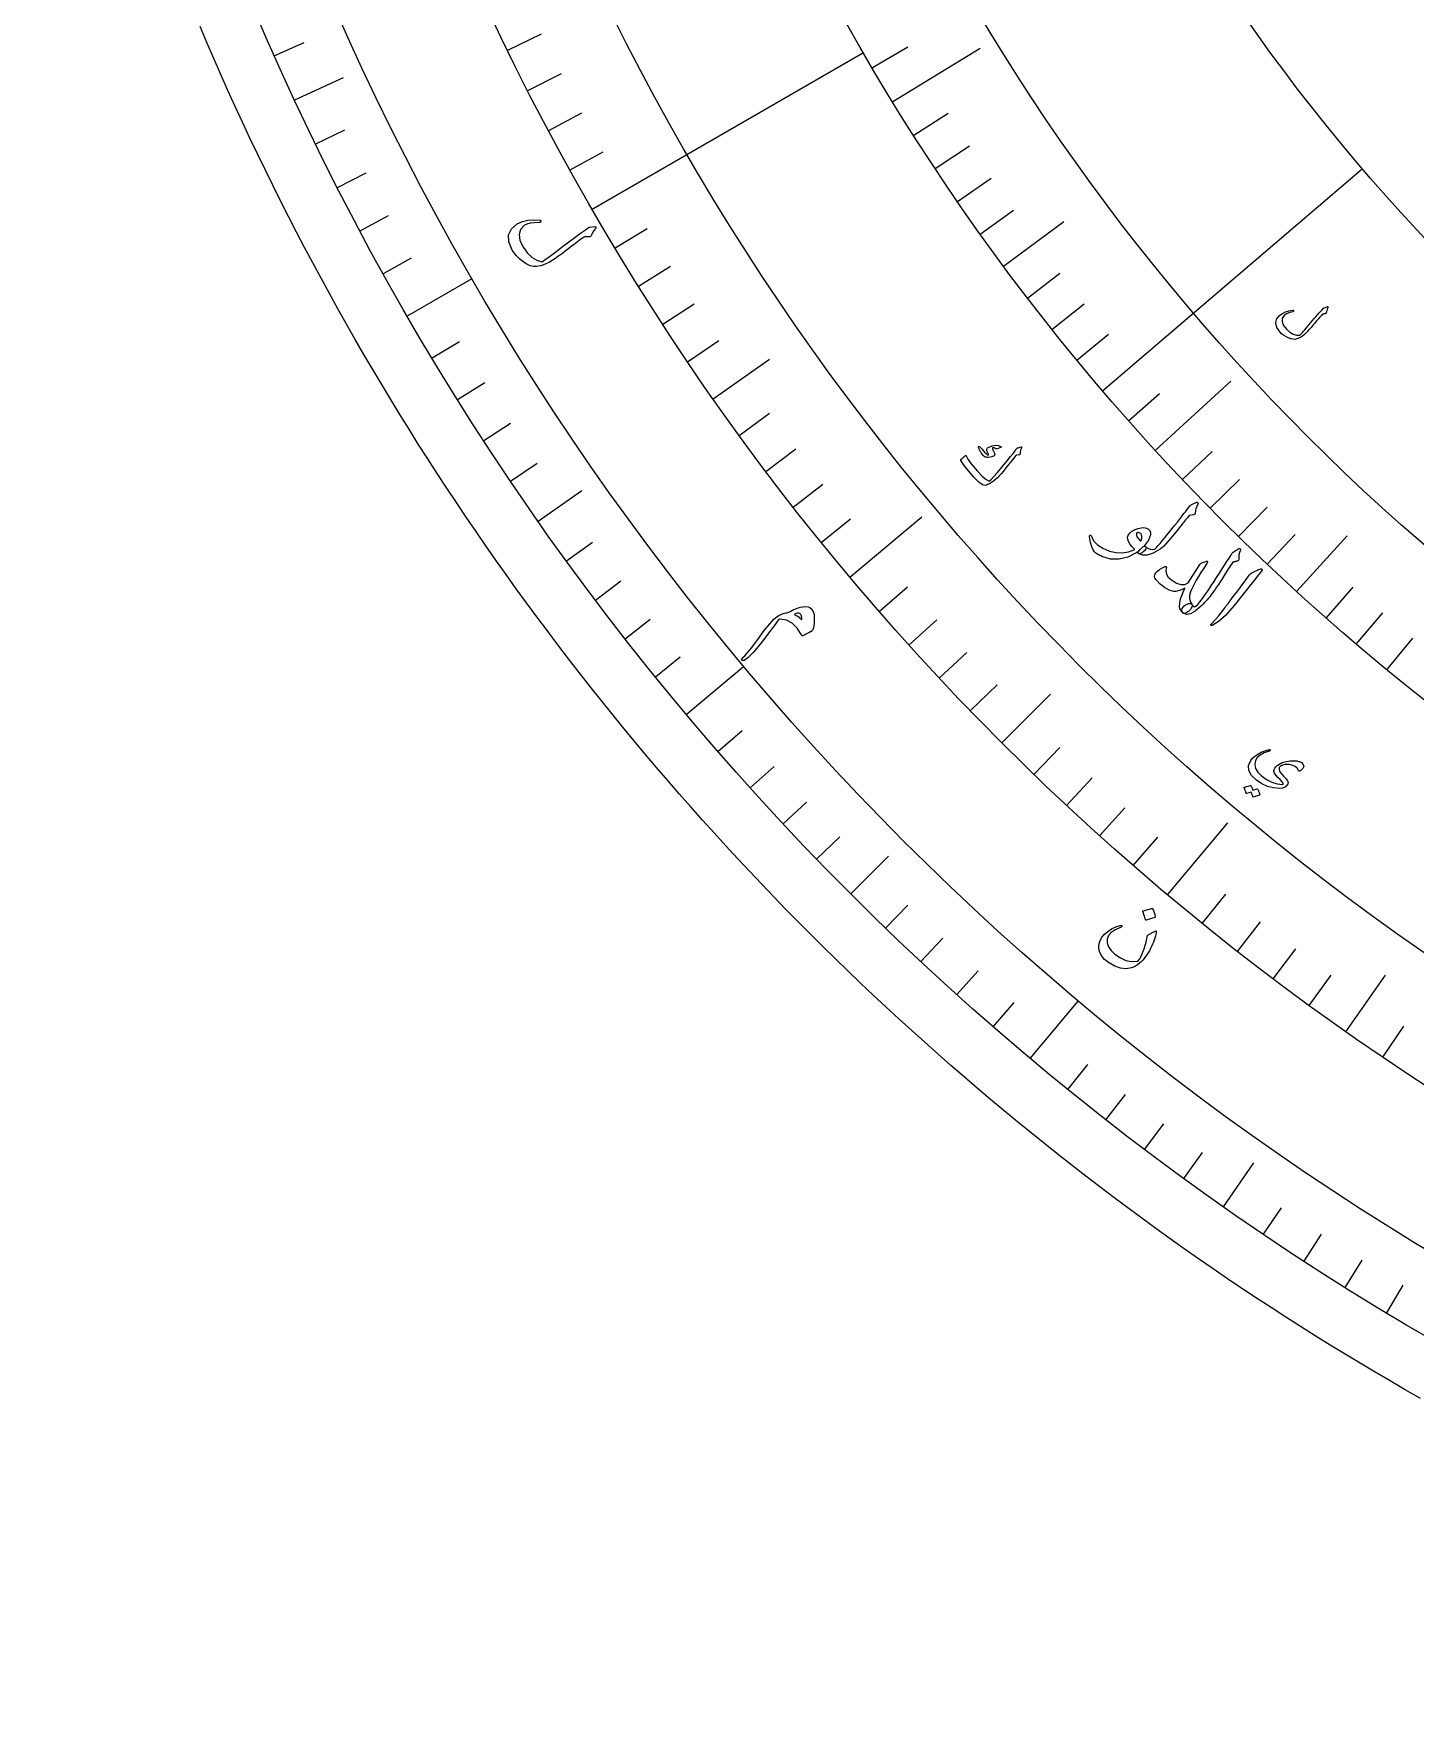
# Model space of a CAD drawing. Header units: millimetres. Extents: x -140 to 140, y -140 to 181.
# Drawn here: x -137.2 to -69.2, y -137.2 to -54.7 of the extents above; entities that cross this region are included whole.
import ezdxf

# ---------------------------------------------------------------- set-up
doc = ezdxf.new("R2010")
doc.units = ezdxf.units.MM
for name, color, linetype in [('CUT_OUTER', 1, 'Continuous'), ('ENGRAVE', 7, 'Continuous'), ('ENGRAVE_FINE', 8, 'Continuous'), ('TEXT', 5, 'Continuous')]:
    doc.layers.add(name, color=color, linetype=linetype)

msp = doc.modelspace()

# ---------------------------------------------------------------- linework, layer by layer
at = {"layer": 'CUT_OUTER'}
msp.add_lwpolyline([(-69.0057, -121.8122), (-69.7519, -121.3865), (-70.4954, -120.9562), (-71.2362, -120.5214), (-71.9744, -120.082), (-72.7098, -119.6381), (-73.4426, -119.1897), (-74.1725, -118.7368), (-74.8997, -118.2795), (-75.624, -117.8177), (-76.3455, -117.3515), (-77.0641, -116.8808), (-77.7798, -116.4057), (-78.4926, -115.9263), (-79.2025, -115.4425), (-79.9093, -114.9544), (-80.6131, -114.4619), (-81.314, -113.9651), (-82.0117, -113.464), (-82.7064, -112.9587), (-83.3979, -112.4491), (-84.0863, -111.9352), (-84.7715, -111.4172), (-85.4536, -110.8949), (-86.1324, -110.3685), (-86.808, -109.8379), (-87.4803, -109.3032), (-88.1494, -108.7644), (-88.8151, -108.2215), (-89.4774, -107.6745), (-90.1364, -107.1234), (-90.792, -106.5683), (-91.4442, -106.0092), (-92.0929, -105.4462), (-92.7382, -104.8791), (-93.38, -104.3081), (-94.0183, -103.7332), (-94.653, -103.1543), (-95.2841, -102.5716), (-95.9117, -101.985), (-96.5357, -101.3946), (-97.156, -100.8004), (-97.7727, -100.2023), (-98.3857, -99.6005), (-98.9949, -98.9949), (-99.6005, -98.3857), (-100.2023, -97.7727), (-100.8004, -97.156), (-101.3946, -96.5357), (-101.985, -95.9117), (-102.5716, -95.2841), (-103.1543, -94.653), (-103.7332, -94.0183), (-104.3081, -93.38), (-104.8791, -92.7382), (-105.4462, -92.0929), (-106.0092, -91.4442), (-106.5683, -90.792), (-107.1234, -90.1364), (-107.6745, -89.4774), (-108.2215, -88.8151), (-108.7644, -88.1494), (-109.3032, -87.4803), (-109.8379, -86.808), (-110.3685, -86.1324), (-110.8949, -85.4536), (-111.4172, -84.7715), (-111.9352, -84.0863), (-112.4491, -83.3979), (-112.9587, -82.7064), (-113.464, -82.0117), (-113.9651, -81.314), (-114.4619, -80.6131), (-114.9544, -79.9093), (-115.4425, -79.2025), (-115.9263, -78.4926), (-116.4057, -77.7798), (-116.8808, -77.0641), (-117.3515, -76.3455), (-117.8177, -75.624), (-118.2795, -74.8997), (-118.7368, -74.1725), (-119.1897, -73.4426), (-119.6381, -72.7098), (-120.082, -71.9744), (-120.5214, -71.2362), (-120.9562, -70.4954), (-121.3865, -69.7519), (-121.8122, -69.0057), (-122.2333, -68.257), (-122.6498, -67.5057), (-123.0617, -66.7519), (-123.469, -65.9955), (-123.8716, -65.2367), (-124.2695, -64.4754), (-124.6628, -63.7117), (-125.0514, -62.9456), (-125.4353, -62.1771), (-125.8144, -61.4063), (-126.1888, -60.6331), (-126.5585, -59.8577), (-126.9234, -59.08), (-127.2835, -58.3001), (-127.6388, -57.518), (-127.9894, -56.7338), (-128.3351, -55.9474), (-128.6759, -55.1589), (-129.012, -54.3683)], dxfattribs=at)
at = {"layer": 'ENGRAVE'}
for points in [[(-109.7254, -63.35), (-96.3886, -55.65)], [(-94.9516, -58.068), (-90.6519, -55.4385)], [(-124.3454, -57.9832), (-121.9664, -56.8739)], [(-84.6359, -72.2804), (-71.8607, -61.3702)], [(-89.5028, -66.1585), (-86.5306, -63.9615)], [(-118.8187, -68.6), (-115.636, -66.7625)], [(-103.7866, -72.6721), (-101.0113, -70.7289)], [(-82.0406, -75.2132), (-78.3256, -71.8073)], [(-112.3877, -78.6947), (-110.2374, -77.189)], [(-97.0578, -81.4412), (-93.5187, -78.4715)], [(-75.1048, -82.1399), (-72.6107, -79.4123)], [(-105.1013, -88.1905), (-102.2861, -85.8282)], [(-89.5904, -89.5904), (-87.1948, -87.1948)], [(-81.4412, -97.0578), (-78.4715, -93.5187)], [(-97.0151, -97.0151), (-95.1589, -95.1589)], [(-72.6721, -103.7866), (-70.7289, -101.0113)], [(-88.1905, -105.1013), (-85.8282, -102.2861)], [(-78.6947, -112.3877), (-77.189, -110.2374)]]:
    msp.add_lwpolyline(points, dxfattribs=at)
for radius in [137.2, 137.2, 133.525, 126.7, 126.7, 121.31, 111.3, 111.3, 105.42, 94.5, 94.5]:
    msp.add_circle((0, 0), radius, dxfattribs=at)
at = {"layer": 'ENGRAVE_FINE'}
for points in [[(-125.3384, -55.8043), (-123.8996, -55.1637)], [(-113.8772, -55.5416), (-112.2162, -54.7315)], [(-95.9536, -56.3968), (-94.2156, -55.3752)], [(-112.8905, -57.5206), (-111.2439, -56.6816)], [(-111.8695, -59.482), (-110.2378, -58.6145)], [(-93.9199, -59.7222), (-92.2187, -58.6404)], [(-123.3145, -60.1445), (-121.8989, -59.4541)], [(-110.8143, -61.4254), (-109.198, -60.5295)], [(-92.8589, -61.3589), (-91.1769, -60.2475)], [(-122.2461, -62.2875), (-120.8428, -61.5725)], [(-91.7688, -62.9775), (-90.1066, -61.8368)], [(-90.65, -64.5776), (-89.0081, -63.4079)], [(-121.1404, -64.4115), (-119.7498, -63.6721)], [(-108.6031, -65.2553), (-107.0191, -64.3035)], [(-119.9978, -66.5159), (-118.6203, -65.7523)], [(-107.4477, -67.1408), (-105.8805, -66.1615)], [(-88.3274, -67.7197), (-86.7275, -66.4931)], [(-106.2596, -69.0058), (-104.7097, -67.9993)], [(-87.1242, -69.2608), (-85.5461, -68.0063)], [(-117.6034, -70.6632), (-116.2533, -69.852)], [(-105.0391, -70.8497), (-103.507, -69.8164)], [(-85.8936, -70.7812), (-84.3378, -69.4991)], [(-116.3522, -72.7049), (-115.0165, -71.8703)], [(-83.3514, -73.7579), (-81.8417, -72.4219)], [(-102.5025, -74.4724), (-101.0074, -73.3862)], [(-115.0656, -74.7245), (-113.7447, -73.8667)], [(-113.744, -76.7213), (-112.4382, -75.8405)], [(-101.1871, -76.25), (-99.7112, -75.1378)], [(-80.7038, -76.6458), (-79.242, -75.2575)], [(-79.3414, -78.0553), (-77.9043, -76.6415)], [(-99.841, -78.0043), (-98.3847, -76.8666)], [(-77.9538, -79.4411), (-76.5418, -78.0022)], [(-98.4644, -79.7349), (-97.0282, -78.5719)], [(-110.9971, -80.6441), (-109.7229, -79.7184)], [(-76.5415, -80.8028), (-75.1551, -79.3392)], [(-109.5728, -82.569), (-108.3149, -81.6212)], [(-95.6217, -83.1227), (-94.227, -81.9103)], [(-73.6441, -83.452), (-72.3102, -81.9404)], [(-72.16, -84.7386), (-70.8529, -83.2037)], [(-108.1151, -84.4688), (-106.874, -83.4991)], [(-94.1564, -84.7788), (-92.7831, -83.5423)], [(-70.6528, -85.9993), (-69.373, -84.4416)], [(-106.6244, -86.3428), (-105.4004, -85.3516)], [(-92.6625, -86.4092), (-91.311, -85.1489)], [(-91.1404, -88.0132), (-89.811, -86.7295)], [(-103.5462, -90.0113), (-102.3575, -88.978)], [(-88.0132, -91.1404), (-86.7295, -89.811)], [(-101.9595, -91.8047), (-100.789, -90.7508)], [(-86.4092, -92.6625), (-85.1489, -91.311)], [(-100.3417, -93.5702), (-99.1898, -92.496)], [(-84.7788, -94.1564), (-83.5423, -92.7831)], [(-98.6934, -95.3071), (-97.5605, -94.213)], [(-83.1227, -95.6217), (-81.9103, -94.227)], [(-79.7349, -98.4644), (-78.5719, -97.0282)], [(-95.3071, -98.6934), (-94.213, -97.5605)], [(-78.0043, -99.841), (-76.8666, -98.3847)], [(-93.5702, -100.3417), (-92.496, -99.1898)], [(-76.25, -101.1871), (-75.1378, -99.7112)], [(-91.8047, -101.9595), (-90.7508, -100.789)], [(-74.4724, -102.5025), (-73.3862, -101.0074)], [(-90.0113, -103.5462), (-88.978, -102.3575)], [(-70.8497, -105.0391), (-69.8164, -103.507)], [(-86.3428, -106.6244), (-85.3516, -105.4004)], [(-84.4688, -108.1151), (-83.4991, -106.874)], [(-82.569, -109.5728), (-81.6212, -108.3149)], [(-80.6441, -110.9971), (-79.7184, -109.7229)], [(-76.7213, -113.744), (-75.8405, -112.4382)], [(-74.7245, -115.0656), (-73.8667, -113.7447)], [(-72.7049, -116.3522), (-71.8703, -115.0165)], [(-70.6632, -117.6034), (-69.852, -116.2533)]]:
    msp.add_lwpolyline(points, dxfattribs=at)
at = {"layer": 'TEXT'}
for points in [[(-109.6074, -64.2046), (-109.5897, -64.2042), (-109.5745, -64.2083), (-109.5619, -64.2166), (-109.5518, -64.2294), (-109.5462, -64.2447), (-109.5466, -64.2607), (-109.5533, -64.2775), (-109.5661, -64.2951), (-109.6428, -64.3936), (-109.7042, -64.4868), (-109.7504, -64.5747), (-109.7814, -64.6574), (-109.7943, -64.6841), (-109.8165, -64.7025), (-109.8479, -64.7127), (-109.8885, -64.7147), (-109.9096, -64.7131), (-109.9299, -64.7117), (-109.9493, -64.7105), (-109.9679, -64.7095), (-109.9853, -64.7086), (-110.0013, -64.7076), (-110.0159, -64.7064), (-110.0291, -64.7052), (-110.0526, -64.7039), (-110.0775, -64.7077), (-110.1038, -64.7166), (-110.1314, -64.7307), (-110.2038, -64.7801), (-110.282, -64.8351), (-110.3661, -64.8958), (-110.456, -64.962), (-110.552, -65.0337), (-110.6541, -65.1104), (-110.7624, -65.1923), (-110.8768, -65.2793), (-110.9899, -65.3679), (-111.0967, -65.4503), (-111.1973, -65.5265), (-111.2916, -65.5965), (-111.3798, -65.6607), (-111.462, -65.7196), (-111.5382, -65.7731), (-111.6083, -65.8212), (-111.8214, -65.9546), (-112.0369, -66.0578), (-112.2549, -66.1307), (-112.4753, -66.1732), (-112.6196, -66.1729), (-112.7761, -66.133), (-112.9446, -66.0535), (-113.1252, -65.9342), (-113.2996, -65.7922), (-113.4472, -65.6491), (-113.568, -65.5051), (-113.662, -65.3603), (-113.8254, -64.9567), (-113.838, -64.6087), (-113.7002, -64.317), (-113.4128, -64.0815), (-113.1644, -63.9666), (-112.8967, -63.8973), (-112.6098, -63.8733), (-112.3038, -63.8942), (-112.2845, -63.8981), (-112.2698, -63.9053), (-112.2598, -63.9159), (-112.2544, -63.9298), (-112.2518, -63.9465), (-112.2528, -63.9608), (-112.2573, -63.9727), (-112.2652, -63.9823), (-112.2788, -63.9937), (-112.2937, -64.0014), (-112.3099, -64.0056), (-112.3274, -64.0061), (-112.581, -64.0175), (-112.7878, -64.0432), (-112.9478, -64.0835), (-113.0608, -64.1385), (-113.2541, -64.3455), (-113.3276, -64.598), (-113.2808, -64.8959), (-113.1134, -65.2385), (-112.9097, -65.5169), (-112.6891, -65.7256), (-112.4522, -65.8647), (-112.1992, -65.9343), (-112.125, -65.8861), (-112.0394, -65.8279), (-111.9425, -65.7598), (-111.8342, -65.6817), (-111.7144, -65.5933), (-111.583, -65.494), (-111.4399, -65.3839), (-111.2852, -65.2631), (-111.1244, -65.1405), (-110.9657, -65.0206), (-110.809, -64.9034), (-110.6544, -64.7889), (-110.5017, -64.6775), (-110.3507, -64.5693), (-110.2015, -64.4644), (-110.0541, -64.3627), (-109.9156, -64.2587), (-109.8982, -64.2496), (-109.881, -64.2428), (-109.8639, -64.2382), (-109.847, -64.2358)], [(-73.5895, -68.146), (-73.5787, -68.1434), (-73.5688, -68.1439), (-73.56, -68.1473), (-73.5521, -68.1538), (-73.5466, -68.1624), (-73.5447, -68.1723), (-73.5464, -68.1834), (-73.5519, -68.1959), (-73.5853, -68.2664), (-73.6102, -68.3317), (-73.6265, -68.3917), (-73.6342, -68.4464), (-73.6385, -68.4644), (-73.6495, -68.4787), (-73.6673, -68.4891), (-73.6919, -68.4957), (-73.705, -68.4976), (-73.7176, -68.4994), (-73.7296, -68.5013), (-73.7411, -68.5032), (-73.7519, -68.5049), (-73.7618, -68.5064), (-73.7709, -68.5077), (-73.7791, -68.5087), (-73.7937, -68.511), (-73.8084, -68.5167), (-73.8232, -68.5257), (-73.8382, -68.538), (-73.8757, -68.5779), (-73.9161, -68.622), (-73.9592, -68.6703), (-74.0052, -68.7229), (-74.0541, -68.7795), (-74.1061, -68.8401), (-74.1612, -68.9046), (-74.2193, -68.9731), (-74.2764, -69.0424), (-74.3306, -69.1071), (-74.3817, -69.1671), (-74.4299, -69.2225), (-74.4751, -69.2736), (-74.5173, -69.3205), (-74.5566, -69.3634), (-74.593, -69.4022), (-74.7052, -69.5123), (-74.8228, -69.6042), (-74.9461, -69.678), (-75.0749, -69.7335), (-75.163, -69.7528), (-75.2638, -69.7496), (-75.3773, -69.7238), (-75.5034, -69.6755), (-75.6289, -69.6126), (-75.7381, -69.5454), (-75.8312, -69.4741), (-75.908, -69.3986), (-76.0622, -69.175), (-76.117, -68.9647), (-76.0727, -68.7681), (-75.9295, -68.5852), (-75.7937, -68.4812), (-75.6399, -68.4024), (-75.4682, -68.3486), (-75.2786, -68.3198), (-75.2663, -68.3195), (-75.2564, -68.3219), (-75.2488, -68.327), (-75.2436, -68.3348), (-75.2398, -68.3446), (-75.2384, -68.3534), (-75.2395, -68.3613), (-75.243, -68.3683), (-75.2498, -68.3771), (-75.2578, -68.3838), (-75.2671, -68.3885), (-75.2777, -68.3913), (-75.4309, -68.4327), (-75.5536, -68.4765), (-75.6456, -68.5229), (-75.7071, -68.5719), (-75.7968, -68.7245), (-75.8073, -68.8885), (-75.7384, -69.0637), (-75.5899, -69.2498), (-75.4281, -69.3919), (-75.2654, -69.4894), (-75.1022, -69.5423), (-74.9384, -69.5506), (-74.8996, -69.5112), (-74.8553, -69.4642), (-74.8053, -69.4096), (-74.7497, -69.3474), (-74.6884, -69.2773), (-74.6216, -69.199), (-74.5491, -69.1126), (-74.4709, -69.018), (-74.3893, -68.9215), (-74.3086, -68.8269), (-74.2287, -68.7343), (-74.1498, -68.6436), (-74.0716, -68.555), (-73.9941, -68.4686), (-73.9172, -68.3844), (-73.8409, -68.3025), (-73.7705, -68.2203), (-73.7611, -68.2125), (-73.7515, -68.206), (-73.7417, -68.2009), (-73.7317, -68.1971)], [(-88.6217, -75.0916), (-88.6377, -75.1304), (-88.6517, -75.1685), (-88.6636, -75.2061), (-88.6734, -75.243), (-88.681, -75.2795), (-88.6864, -75.3157), (-88.6893, -75.3517), (-88.69, -75.3873), (-88.6934, -75.4037), (-88.703, -75.4163), (-88.7186, -75.4251), (-88.7403, -75.4301), (-88.8598, -75.4506), (-88.8723, -75.4534), (-88.8823, -75.4563), (-88.89, -75.4594), (-88.8952, -75.4627), (-89.0736, -75.6883), (-89.2358, -75.8908), (-89.382, -76.0704), (-89.5121, -76.2268), (-89.6262, -76.3598), (-89.7243, -76.469), (-89.8065, -76.5544), (-89.8727, -76.616), (-90.0023, -76.7265), (-90.0454, -76.7592), (-90.0903, -76.7901), (-90.1371, -76.8191), (-90.1858, -76.8463), (-90.2365, -76.8714), (-90.2893, -76.8944), (-90.3443, -76.9151), (-90.4014, -76.9337), (-90.5323, -76.9069), (-90.7249, -76.7661), (-90.9787, -76.5108), (-91.2926, -76.1403), (-91.3857, -76.0205), (-91.4686, -75.907), (-91.5415, -75.8), (-91.6044, -75.6995), (-91.6077, -75.6883), (-91.6074, -75.6781), (-91.6034, -75.6689), (-91.5959, -75.6607), (-91.5568, -75.6243), (-91.521, -75.5915), (-91.4885, -75.5623), (-91.4593, -75.5366), (-91.433, -75.5141), (-91.4093, -75.4947), (-91.3882, -75.4783), (-91.3697, -75.4648), (-91.3589, -75.4578), (-91.3504, -75.4568), (-91.3444, -75.4617), (-91.3408, -75.4726), (-91.3078, -75.551), (-91.2547, -75.6434), (-91.1815, -75.7497), (-91.088, -75.8698), (-90.7964, -76.2182), (-90.551, -76.4762), (-90.3527, -76.6443), (-90.2019, -76.7228), (-90.1214, -76.654), (-89.9889, -76.513), (-89.8041, -76.2999), (-89.5669, -76.0148), (-89.331, -75.7274), (-89.1532, -75.5093), (-89.0334, -75.3604), (-88.972, -75.2806), (-88.9557, -75.2581), (-88.9405, -75.2371), (-88.9263, -75.2175), (-88.9132, -75.1994), (-88.9012, -75.1829), (-88.8907, -75.1681), (-88.8815, -75.155), (-88.8738, -75.1437), (-88.8556, -75.1204), (-88.835, -75.102), (-88.8122, -75.0883), (-88.787, -75.0793), (-88.6442, -75.0435), (-88.6339, -75.0418), (-88.6257, -75.0424), (-88.6196, -75.0453), (-88.6155, -75.0505), (-88.6137, -75.0597), (-88.6142, -75.0696), (-88.6168, -75.0802), (-88.6217, -75.0916)], [(-89.6187, -75.0307), (-89.6152, -75.0362), (-89.6136, -75.0422), (-89.6139, -75.0486), (-89.6161, -75.0555), (-89.6194, -75.0599), (-89.6236, -75.064), (-89.6288, -75.0677), (-89.6348, -75.0711), (-89.8225, -75.134), (-89.8425, -75.1392), (-89.8594, -75.1413), (-89.8733, -75.1403), (-89.8841, -75.1361), (-89.9214, -75.1108), (-89.9575, -75.093), (-89.9925, -75.0826), (-90.0263, -75.0797), (-90.0391, -75.0842), (-90.0453, -75.0978), (-90.045, -75.1205), (-90.0381, -75.1524), (-90.0309, -75.1716), (-90.023, -75.1909), (-90.0143, -75.2105), (-90.0048, -75.2303), (-89.9945, -75.2504), (-89.9831, -75.2711), (-89.9707, -75.2924), (-89.9573, -75.3142), (-89.9292, -75.4049), (-89.969, -75.4749), (-90.0766, -75.524), (-90.2524, -75.5522), (-90.3114, -75.5525), (-90.3622, -75.547), (-90.4047, -75.5357), (-90.439, -75.5187), (-90.4699, -75.4942), (-90.5066, -75.4554), (-90.5489, -75.4022), (-90.597, -75.3345), (-90.6208, -75.2994), (-90.6423, -75.2651), (-90.6613, -75.2317), (-90.6779, -75.199), (-90.6926, -75.1676), (-90.706, -75.1379), (-90.7179, -75.1099), (-90.7285, -75.0835), (-90.7319, -75.0647), (-90.7313, -75.0487), (-90.7266, -75.0356), (-90.7179, -75.0253), (-90.706, -75.0182), (-90.6943, -75.017), (-90.6829, -75.0216), (-90.6717, -75.032), (-90.6385, -75.0671), (-90.6014, -75.1075), (-90.5604, -75.1531), (-90.5157, -75.2039), (-90.4321, -75.2987), (-90.3631, -75.3696), (-90.3088, -75.4167), (-90.2692, -75.44), (-90.2624, -75.4416), (-90.2563, -75.4405), (-90.2509, -75.4365), (-90.2461, -75.4297), (-90.2442, -75.4241), (-90.2443, -75.4169), (-90.2464, -75.4079), (-90.2505, -75.3973), (-90.2961, -75.3047), (-90.3136, -75.2647), (-90.3245, -75.2271), (-90.3289, -75.1919), (-90.3267, -75.1592), (-90.3192, -75.1268), (-90.3057, -75.1002), (-90.2863, -75.0793), (-90.261, -75.0642), (-90.0697, -74.9869), (-89.899, -74.9556), (-89.7486, -74.9702), (-89.6187, -75.0307)], [(-80.2649, -77.8722), (-80.1773, -77.8366), (-80.1082, -77.8079), (-80.0577, -77.7862), (-80.0256, -77.7715), (-80.004, -77.7634), (-79.985, -77.7613), (-79.9684, -77.7653), (-79.9544, -77.7754), (-79.9433, -77.7916), (-79.9393, -77.8101), (-79.9424, -77.831), (-79.9527, -77.8542), (-80.0048, -77.9658), (-80.0426, -78.0756), (-80.0663, -78.1837), (-80.0757, -78.2898), (-80.0806, -78.3218), (-80.0976, -78.3462), (-80.1267, -78.3631), (-80.1678, -78.3725), (-80.368, -78.4059), (-80.4159, -78.4637), (-80.4627, -78.5205), (-80.5086, -78.5763), (-80.5536, -78.6313), (-80.5975, -78.6853), (-80.6405, -78.7384), (-80.6826, -78.7905), (-80.7236, -78.8417), (-81.1037, -79.3159), (-81.4093, -79.6779), (-81.6407, -79.9274), (-81.7983, -80.0642), (-82.1395, -80.2557), (-82.4322, -80.3555), (-82.6761, -80.3635), (-82.871, -80.2798), (-82.8748, -80.2759), (-82.8786, -80.272), (-82.8823, -80.2681), (-82.8861, -80.2642), (-82.8868, -80.2201), (-82.8514, -80.1571), (-82.78, -80.0753), (-82.6726, -79.9748), (-82.63, -79.9406), (-82.591, -79.9239), (-82.5555, -79.9248), (-82.5236, -79.9433), (-82.4087, -80.0226), (-82.2939, -80.07), (-82.1791, -80.0853), (-82.0645, -80.0685), (-81.9872, -79.9867), (-81.9013, -79.8915), (-81.807, -79.7828), (-81.7041, -79.6607), (-81.593, -79.5259), (-81.4738, -79.3792), (-81.3465, -79.2205), (-81.2112, -79.05), (-81.0769, -78.8836), (-80.9566, -78.7336), (-80.8502, -78.6002), (-80.7579, -78.4832), (-80.679, -78.3831), (-80.6133, -78.3003), (-80.5607, -78.235), (-80.5211, -78.1869), (-80.338, -77.9358), (-80.3174, -77.9136), (-80.2984, -77.8956), (-80.2809, -77.8818), (-80.2649, -77.8722)], [(-82.9889, -80.243), (-83.3956, -80.4587), (-83.8112, -80.5612), (-84.2356, -80.55), (-84.6685, -80.4245), (-84.7227, -80.4008), (-84.7747, -80.3759), (-84.8246, -80.3499), (-84.8723, -80.3227), (-84.9173, -80.2945), (-84.9592, -80.2651), (-84.9979, -80.2346), (-85.0334, -80.203), (-85.1024, -80.1058), (-85.1658, -79.9506), (-85.2232, -79.7376), (-85.2744, -79.4667), (-85.276, -79.434), (-85.271, -79.4093), (-85.2595, -79.3925), (-85.2416, -79.3837), (-85.2219, -79.3831), (-85.2053, -79.3911), (-85.1918, -79.4075), (-85.1815, -79.4324), (-85.0725, -79.6617), (-84.8865, -79.8593), (-84.6237, -80.0249), (-84.2844, -80.1577), (-83.9688, -80.2283), (-83.6625, -80.2427), (-83.3658, -80.201), (-83.0787, -80.1035), (-83.0724, -80.096), (-83.069, -80.0885), (-83.0684, -80.0809), (-83.0707, -80.0732), (-83.1924, -79.9312), (-83.2869, -79.8017), (-83.3542, -79.6847), (-83.3944, -79.5803), (-83.4014, -79.4766), (-83.3693, -79.3769), (-83.2981, -79.2812), (-83.188, -79.1894), (-83.1721, -79.1785), (-83.1556, -79.1679), (-83.1383, -79.1575), (-83.1204, -79.1474), (-83.1015, -79.1373), (-83.0814, -79.127), (-83.0601, -79.1164), (-83.0376, -79.1057), (-82.8828, -79.0456), (-82.7378, -79.0132), (-82.6025, -79.0084), (-82.477, -79.0312), (-82.3742, -79.0791), (-82.3076, -79.1495), (-82.2769, -79.2424), (-82.2822, -79.3579), (-82.318, -79.4891), (-82.3789, -79.6214), (-82.465, -79.7546), (-82.5762, -79.889), (-82.5687, -79.8965), (-82.5612, -79.9035), (-82.5536, -79.9101), (-82.5461, -79.9162), (-82.5386, -79.9223), (-82.531, -79.9288), (-82.5235, -79.9359), (-82.516, -79.9434), (-82.4962, -79.9749), (-82.4931, -80.0114), (-82.5067, -80.0529), (-82.5371, -80.0992), (-82.5762, -80.1443), (-82.6201, -80.1854), (-82.6686, -80.2227), (-82.7219, -80.256), (-82.7728, -80.2813), (-82.8139, -80.2943), (-82.8454, -80.2951), (-82.8673, -80.2837), (-82.9389, -80.2097), (-82.9464, -80.216), (-82.9572, -80.2236), (-82.9714, -80.2326), (-82.9889, -80.243)], [(-82.736, -79.6382), (-82.7044, -79.5291), (-82.6972, -79.4363), (-82.7145, -79.3596), (-82.7563, -79.2989), (-82.7946, -79.2755), (-82.8345, -79.2601), (-82.876, -79.2527), (-82.919, -79.2533), (-82.9377, -79.2581), (-82.9517, -79.2697), (-82.9612, -79.288), (-82.966, -79.3131), (-82.9627, -79.387), (-82.931, -79.4682), (-82.8707, -79.5567), (-82.782, -79.6524), (-82.7707, -79.6603), (-82.7593, -79.6606), (-82.7477, -79.6532), (-82.736, -79.6382)], [(-80.6622, -83.2188), (-80.7367, -83.1377), (-80.7919, -83.0573), (-80.8279, -82.9778), (-80.8447, -82.899), (-80.8394, -82.716), (-80.7941, -82.5032), (-80.7088, -82.2609), (-80.5835, -81.989), (-80.7596, -82.0683), (-80.9089, -82.1212), (-81.0315, -82.1475), (-81.1271, -82.1475), (-81.3563, -82.0781), (-81.5806, -81.9571), (-81.7998, -81.7844), (-82.0135, -81.5601), (-82.0605, -81.4832), (-82.075, -81.4029), (-82.0569, -81.319), (-82.0063, -81.2317), (-81.9299, -81.146), (-81.8345, -81.0672), (-81.72, -80.9952), (-81.5866, -80.9299), (-81.5663, -80.9231), (-81.5475, -80.9216), (-81.5301, -80.9252), (-81.5142, -80.9341), (-81.499, -80.9504), (-81.4914, -80.9685), (-81.4914, -80.9885), (-81.4991, -81.0104), (-81.5262, -81.1541), (-81.4932, -81.2962), (-81.3998, -81.4367), (-81.2462, -81.5752), (-80.9967, -81.7308), (-80.7768, -81.808), (-80.5866, -81.8074), (-80.4262, -81.7291), (-79.8433, -80.8247), (-79.8145, -80.7851), (-79.7847, -80.754), (-79.754, -80.7315), (-79.7224, -80.7174), (-79.5447, -80.6663), (-79.5206, -80.6603), (-79.5012, -80.6582), (-79.4865, -80.6599), (-79.4766, -80.6655), (-79.4716, -80.6817), (-79.4756, -80.7042), (-79.4885, -80.733), (-79.5104, -80.768), (-79.661, -80.9969), (-79.797, -81.2107), (-79.9181, -81.4093), (-80.0245, -81.5926), (-80.1167, -81.7603), (-80.1951, -81.9117), (-80.2598, -82.047), (-80.3108, -82.166), (-80.3579, -82.3374), (-80.363, -82.4961), (-80.3261, -82.6421), (-80.2473, -82.7752), (-80.227, -82.8146), (-80.2247, -82.8608), (-80.2403, -82.914), (-80.2738, -82.974), (-80.2948, -83.0026), (-80.317, -83.0304), (-80.3404, -83.0575), (-80.3651, -83.0839), (-80.3914, -83.1092), (-80.4199, -83.1328), (-80.4506, -83.1547), (-80.4834, -83.175), (-80.547, -83.2084), (-80.598, -83.2269), (-80.6364, -83.2303), (-80.6622, -83.2188)], [(-77.9479, -80.0489), (-77.9231, -80.037), (-77.901, -80.0327), (-77.8818, -80.036), (-77.8653, -80.0468), (-77.855, -80.0611), (-77.8502, -80.0784), (-77.8511, -80.0986), (-77.8577, -80.1217), (-77.9003, -80.2325), (-77.9273, -80.3406), (-77.9388, -80.446), (-77.9347, -80.5486), (-77.9389, -80.588), (-77.9558, -80.6197), (-77.9855, -80.6438), (-78.028, -80.6602), (-78.0525, -80.6664), (-78.0773, -80.6723), (-78.1023, -80.678), (-78.1276, -80.6835), (-78.1529, -80.6889), (-78.1779, -80.6946), (-78.2027, -80.7005), (-78.2272, -80.7067), (-78.2613, -80.7461), (-78.3448, -80.8678), (-78.4774, -81.0718), (-78.659, -81.3584), (-78.7583, -81.5162), (-78.8523, -81.6638), (-78.9409, -81.8012), (-79.0241, -81.9284), (-79.102, -82.0448), (-79.1746, -82.15), (-79.2419, -82.244), (-79.3039, -82.3268), (-79.364, -82.4032), (-79.4255, -82.4782), (-79.4885, -82.5519), (-79.5529, -82.6241), (-79.6191, -82.6952), (-79.6871, -82.7654), (-79.757, -82.8347), (-79.8289, -82.903), (-80.0865, -83.1162), (-80.3099, -83.2399), (-80.4994, -83.2741), (-80.6546, -83.2188), (-80.7092, -83.1686), (-80.7372, -83.1124), (-80.7385, -83.0502), (-80.7131, -82.9822), (-80.6693, -82.9157), (-80.6152, -82.8581), (-80.5509, -82.8096), (-80.4765, -82.77), (-80.3999, -82.7409), (-80.3369, -82.7314), (-80.2873, -82.7416), (-80.2512, -82.7715), (-80.2271, -82.7984), (-80.2054, -82.8224), (-80.1861, -82.8437), (-80.1693, -82.8621), (-80.1542, -82.8774), (-80.1401, -82.8894), (-80.127, -82.898), (-80.115, -82.9033), (-80.0419, -82.8628), (-79.9516, -82.781), (-79.8441, -82.6579), (-79.7191, -82.4937), (-79.6478, -82.3933), (-79.5675, -82.2768), (-79.4781, -82.1443), (-79.3797, -81.9958), (-79.2717, -81.8313), (-79.1536, -81.6509), (-79.0254, -81.4545), (-78.887, -81.2421), (-78.7519, -81.0344), (-78.6334, -80.8516), (-78.5316, -80.6939), (-78.4466, -80.561), (-78.3781, -80.4533), (-78.3259, -80.371), (-78.2901, -80.3139), (-78.2707, -80.2822), (-78.2426, -80.2435), (-78.2069, -80.2074), (-78.1638, -80.1739), (-78.1131, -80.1431), (-78.0858, -80.1296), (-78.0605, -80.1165), (-78.037, -80.104), (-78.0155, -80.0919), (-77.9958, -80.0804), (-77.9779, -80.0694), (-77.962, -80.0589), (-77.9479, -80.0489)], [(-76.9519, -81.0736), (-76.847, -81.036), (-76.7937, -81.0384), (-76.7919, -81.0809), (-76.8416, -81.1634), (-77.658, -82.2035), (-78.1597, -82.8412), (-78.5908, -83.3221), (-78.9519, -83.6454), (-79.2435, -83.8107), (-79.2745, -83.8174), (-79.2958, -83.8168), (-79.3073, -83.8087), (-79.309, -83.7932), (-79.305, -83.7752), (-79.2958, -83.7557), (-79.2815, -83.7346), (-79.2619, -83.7119), (-79.1019, -83.5429), (-78.94, -83.3562), (-78.7761, -83.1519), (-78.6103, -82.9301), (-78.566, -82.8731), (-78.4477, -82.7177), (-78.2554, -82.464), (-77.9889, -82.1121), (-77.4031, -81.3268), (-77.3694, -81.2875), (-77.3346, -81.2548), (-77.2988, -81.2286), (-77.2619, -81.209)], [(-100.0998, -83.1863), (-100.0289, -83.1453), (-99.9568, -83.1061), (-99.8835, -83.0689), (-99.8091, -83.0335), (-99.7336, -83.0009), (-99.6572, -82.972), (-99.5797, -82.9467), (-99.5012, -82.925), (-99.3504, -82.8961), (-99.2209, -82.888), (-99.1125, -82.9008), (-99.0254, -82.9345), (-98.9287, -83.0159), (-98.8601, -83.1374), (-98.8195, -83.2989), (-98.8068, -83.5008), (-98.8073, -83.5598), (-98.8097, -83.6187), (-98.8138, -83.6775), (-98.8196, -83.7362), (-98.827, -83.7949), (-98.8357, -83.8541), (-98.8458, -83.9135), (-98.8572, -83.9733), (-98.8655, -84.0061), (-98.8773, -84.0336), (-98.8928, -84.0559), (-98.9119, -84.0729), (-99.0016, -84.1268), (-99.0821, -84.1744), (-99.1533, -84.2158), (-99.2153, -84.251), (-99.2671, -84.2796), (-99.3078, -84.3012), (-99.3374, -84.3159), (-99.3559, -84.3237), (-99.3834, -84.3275), (-99.407, -84.3221), (-99.4267, -84.3077), (-99.4426, -84.2841), (-99.6543, -83.9483), (-99.8988, -83.7074), (-100.1768, -83.5612), (-100.4888, -83.5096), (-100.519, -83.5128), (-100.5448, -83.5213), (-100.5661, -83.5353), (-100.5829, -83.5546), (-100.7875, -83.8416), (-101.0049, -84.1349), (-101.2351, -84.4344), (-101.4781, -84.7402), (-101.8156, -85.139), (-102.0761, -85.405), (-102.2601, -85.5378), (-102.3677, -85.5372), (-102.381, -85.5115), (-102.3769, -85.4789), (-102.3555, -85.4394), (-102.3167, -85.3931), (-102.2297, -85.304), (-102.1416, -85.2082), (-102.0526, -85.1057), (-101.9625, -84.9965), (-101.8713, -84.8813), (-101.7786, -84.7609), (-101.6846, -84.6352), (-101.5891, -84.5043), (-101.2682, -84.066), (-101.0025, -83.7321), (-100.7927, -83.5023), (-100.6389, -83.3762), (-100.5585, -83.3283), (-100.4814, -83.2878), (-100.4078, -83.2546), (-100.3375, -83.2286), (-100.2712, -83.2093), (-100.2095, -83.1958), (-100.1523, -83.1881), (-100.0998, -83.1863)], [(-99.7874, -83.269), (-99.7425, -83.2925), (-99.6971, -83.3189), (-99.6514, -83.3482), (-99.6052, -83.3805), (-99.5588, -83.4155), (-99.5124, -83.4529), (-99.4659, -83.4928), (-99.4195, -83.5351), (-99.4247, -83.4251), (-99.44, -83.3395), (-99.4655, -83.278), (-99.5012, -83.2407), (-99.5635, -83.213), (-99.632, -83.2085), (-99.7066, -83.2271), (-99.7874, -83.269)], [(-74.9985, -90.9385), (-75.0611, -90.8381), (-75.1566, -90.7571), (-75.2851, -90.6955), (-75.4466, -90.6531), (-75.5635, -90.6434), (-75.6765, -90.6538), (-75.7856, -90.6845), (-75.8908, -90.7354), (-75.9081, -90.7486), (-75.9227, -90.7654), (-75.9344, -90.7855), (-75.9434, -90.8092), (-75.9487, -90.9017), (-75.9134, -91.0042), (-75.8375, -91.1166), (-75.7209, -91.239), (-75.6046, -91.3582), (-75.5322, -91.4595), (-75.5038, -91.543), (-75.5195, -91.6086), (-75.5977, -91.7087), (-75.689, -91.7799), (-75.7934, -91.8222), (-75.911, -91.8356), (-76.2247, -91.8051), (-76.5221, -91.727), (-76.8027, -91.6014), (-77.0664, -91.4283), (-77.3124, -91.1896), (-77.4414, -90.9465), (-77.4535, -90.6997), (-77.3491, -90.4493), (-77.2606, -90.3385), (-77.145, -90.2349), (-77.0023, -90.1384), (-76.8326, -90.049), (-76.7817, -90.0273), (-76.7314, -90.0073), (-76.6817, -89.9891), (-76.6327, -89.9726), (-76.584, -89.9579), (-76.5354, -89.9447), (-76.4867, -89.9333), (-76.4382, -89.9236), (-76.4152, -89.922), (-76.3997, -89.9266), (-76.3918, -89.9373), (-76.3913, -89.9542), (-76.3967, -89.9702), (-76.4056, -89.9831), (-76.4182, -89.993), (-76.4345, -89.9997), (-76.6926, -90.0826), (-76.892, -90.1857), (-77.0324, -90.3093), (-77.1136, -90.4537), (-77.1464, -90.6507), (-77.1096, -90.8406), (-77.003, -91.0233), (-76.8266, -91.1983), (-76.5676, -91.3833), (-76.307, -91.517), (-76.0451, -91.5994), (-75.7824, -91.6306), (-75.7643, -91.6297), (-75.7527, -91.6235), (-75.7475, -91.6121), (-75.7486, -91.5953), (-75.7704, -91.548), (-75.821, -91.4813), (-75.9002, -91.3952), (-76.0082, -91.2896), (-76.1138, -91.1772), (-76.1808, -91.0753), (-76.2093, -90.984), (-76.1994, -90.9032), (-76.1636, -90.8286), (-76.1139, -90.7605), (-76.0504, -90.699), (-75.973, -90.6439), (-75.7975, -90.5552), (-75.6085, -90.4966), (-75.4059, -90.4678), (-75.1896, -90.4688), (-75.1347, -90.472), (-75.0836, -90.4777), (-75.0362, -90.486), (-74.9926, -90.4967), (-74.9528, -90.5096), (-74.9169, -90.5244), (-74.8847, -90.5412), (-74.8564, -90.5598), (-74.7627, -90.6532), (-74.7372, -90.7494), (-74.7801, -90.8484), (-74.8914, -90.9502), (-74.9293, -90.971), (-74.9598, -90.976), (-74.9829, -90.9652), (-74.9985, -90.9385)], [(-77.0342, -91.8552), (-77.028, -91.8547), (-77.0216, -91.8566), (-77.015, -91.8611), (-77.0081, -91.868), (-76.9898, -91.9001), (-76.9731, -91.9325), (-76.958, -91.9652), (-76.9447, -91.9982), (-76.933, -92.0318), (-76.9229, -92.0663), (-76.9144, -92.1017), (-76.9075, -92.138), (-76.9078, -92.1471), (-76.9108, -92.1545), (-76.9165, -92.1602), (-76.9248, -92.1643), (-77.2245, -92.2583), (-77.2303, -92.258), (-77.2355, -92.2536), (-77.2403, -92.2451), (-77.2444, -92.2325), (-77.2463, -92.2226), (-77.2503, -92.2078), (-77.2565, -92.188), (-77.2649, -92.1632), (-77.2755, -92.1332), (-77.2883, -92.0976), (-77.3034, -92.0564), (-77.3207, -92.0097), (-77.5556, -92.0801), (-77.5644, -92.081), (-77.5715, -92.077), (-77.5768, -92.0682), (-77.5805, -92.0547), (-77.5836, -92.0429), (-77.5889, -92.0248), (-77.5963, -92.0004), (-77.6059, -91.9695), (-77.618, -91.932), (-77.6328, -91.8876), (-77.6505, -91.8362), (-77.671, -91.7779), (-77.6718, -91.7704), (-77.6703, -91.7648), (-77.6664, -91.7613), (-77.6602, -91.7597), (-77.3642, -91.6776), (-77.358, -91.6771), (-77.3516, -91.6791), (-77.345, -91.6835), (-77.3381, -91.6904), (-77.3216, -91.7167), (-77.3068, -91.7436), (-77.2936, -91.7711), (-77.282, -91.7991), (-77.272, -91.8276), (-77.2633, -91.8563), (-77.256, -91.8854), (-77.25, -91.9146)], [(-82.2131, -97.7224), (-82.2043, -97.7216), (-82.1952, -97.7243), (-82.1858, -97.7305), (-82.1762, -97.7403), (-82.1277, -97.833), (-82.0892, -97.9288), (-82.0606, -98.0279), (-82.0418, -98.1301), (-82.0423, -98.1429), (-82.0462, -98.1529), (-82.0534, -98.16), (-82.0639, -98.1644), (-82.4906, -98.3085), (-82.5032, -98.3099), (-82.5132, -98.3043), (-82.5207, -98.2919), (-82.5256, -98.2724), (-82.5299, -98.2557), (-82.5371, -98.2298), (-82.5473, -98.1948), (-82.5604, -98.1507), (-82.5769, -98.0971), (-82.5973, -98.0337), (-82.6216, -97.9603), (-82.6497, -97.877), (-82.6524, -97.8648), (-82.6513, -97.8558), (-82.6464, -97.85), (-82.6377, -97.8474)], [(-81.991, -98.8964), (-82.0132, -98.9889), (-82.0387, -99.0835), (-82.0676, -99.1802), (-82.0998, -99.2792), (-82.1362, -99.3803), (-82.1777, -99.4838), (-82.2243, -99.5896), (-82.276, -99.6978), (-82.3306, -99.803), (-82.3889, -99.9038), (-82.4509, -100.0004), (-82.5167, -100.0926), (-82.5865, -100.1807), (-82.6605, -100.265), (-82.7387, -100.3454), (-82.821, -100.4219), (-82.9145, -100.4964), (-83.0093, -100.5584), (-83.1053, -100.6078), (-83.2026, -100.6447), (-83.4689, -100.6914), (-83.747, -100.6647), (-84.0366, -100.5644), (-84.3375, -100.3903), (-84.5308, -100.2354), (-84.6756, -100.0704), (-84.7718, -99.8957), (-84.8193, -99.7114), (-84.817, -99.5282), (-84.7711, -99.3504), (-84.682, -99.178), (-84.5497, -99.0108), (-84.3812, -98.8578), (-84.194, -98.7325), (-83.9882, -98.6345), (-83.7639, -98.5639), (-83.734, -98.5594), (-83.7112, -98.5622), (-83.6954, -98.5723), (-83.6866, -98.5897), (-83.6841, -98.6125), (-83.6949, -98.6325), (-83.7188, -98.6495), (-83.7559, -98.6635), (-84.0134, -98.7737), (-84.2071, -98.9057), (-84.3367, -99.0599), (-84.402, -99.2364), (-84.4035, -99.4209), (-84.3412, -99.6063), (-84.2151, -99.7924), (-84.0251, -99.9789), (-83.7591, -100.161), (-83.4861, -100.2797), (-83.2064, -100.335), (-82.9202, -100.3269), (-82.9125, -100.3246), (-82.9038, -100.3191), (-82.8941, -100.3103), (-82.8833, -100.2983), (-82.8082, -100.1959), (-82.7349, -100.065), (-82.6633, -99.9056), (-82.5933, -99.7177), (-82.5611, -99.6206), (-82.5322, -99.5294), (-82.5064, -99.4441), (-82.4839, -99.3648), (-82.4651, -99.2915), (-82.4504, -99.2242), (-82.4399, -99.1628), (-82.4335, -99.1075), (-82.429, -99.0796), (-82.4209, -99.0571), (-82.4092, -99.0401), (-82.3939, -99.0286), (-82.0391, -98.8368), (-82.0143, -98.829), (-81.9981, -98.8363), (-81.9903, -98.8588), (-81.991, -98.8964)]]:
    msp.add_lwpolyline(points, close=True, dxfattribs=at)

doc.saveas('drawing.dxf')
